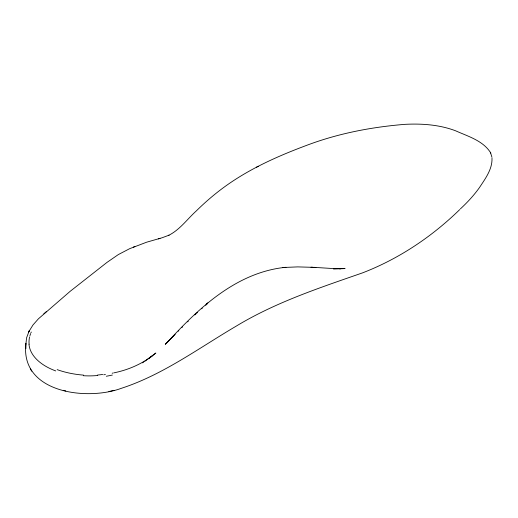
<?xml version="1.0" encoding="UTF-8"?>
<svg xmlns="http://www.w3.org/2000/svg" width="518" height="518" viewBox="0 0 518 518"><rect width="100%" height="100%" fill="white"/><g stroke="black" fill="none" stroke-linecap="round" stroke-linejoin="round"><path stroke-width="0.78" d="M25.9 348.608L25.9 343.499C20.124 393.045 87.121 400.99 121.322 388.325C163.073 374.747 198.776 348.102 236.286 326.094C275.641 302.259 319.451 287.872 362.632 272.837C399.009 258.773 431.882 236.752 459.757 209.57M29.824 336.104L29.992 335.515M30.174 334.932L30.646 333.573M30.95 332.809L31.281 332.044M491.97 157.336L490.404 152.26L490.779 153.037C483.307 140.695 468.045 136.383 455.575 130.789C439.484 124.696 422.015 123.472 404.966 124.346C371.335 127.052 337.82 133.508 306.216 145.519C278.483 155.873 251.12 168.033 226.858 185.191C215.974 192.884 205.808 201.56 196.316 210.91C187.179 219.192 179.759 229.895 168.473 235.444L169.03 235.191L162.05 237.775L146.626 242.204L129.617 248.698L118.298 254.597L106.948 262.432L70.176 291.31L38.455 318.784L33.016 324.928L28.989 331.41L26.58 337.872L25.9 344.101M28.658 332.083L28.989 331.41M168.577 340.961L166.116 343.486M169.049 340.488L169.645 339.873L166.731 342.845L169.049 340.488L167.936 341.634M172.235 337.244L173.873 335.567L168.538 341.025C199.65 307.122 236.758 272.785 284.518 267.417L282.737 267.599L283.061 267.566M166.647 342.948L165.287 344.328L168.454 341.103M172.688 336.784L171.044 338.448L175.214 334.233M178.224 331.196L178.827 330.588M181.902 327.512L182.517 326.897M187.587 321.879L188.235 321.244M460.379 208.903C467.378 202.409 473.905 195.37 479.448 187.587C485.243 178.742 492.424 169.302 491.996 158.23M194.807 314.944L196.147 313.694M196.814 313.079L197.494 312.458M43.81 313.83L46.342 311.622M201.567 308.793L202.247 308.197M206.261 304.17L207.88 302.823M205.685 305.257L207.064 304.111M144.775 361.311L155.847 353.03C143.849 363.17 129.189 369.768 113.837 372.869M148.944 358.391L150.602 357.135M150.44 357.265L152.111 356.008M142.379 362.859L143.615 362.063M258.307 166.272L256.475 167.223M134.861 246.542L133.327 247.157M160.01 238.384L158.476 238.817L158.981 238.675M114.083 390.313L108.864 391.543M112.179 373.232L113.008 373.051M105.445 374.501L103.736 374.767M285.968 267.294L284.188 267.45L297.733 266.893L314.394 267.372M333.527 269.023L345.072 268.583L333.968 268.609L314.044 267.353L315.928 267.456M340.073 268.797L340.423 268.784L339.491 268.81M310.988 267.21L312.859 267.294M65.78 390.973L63.235 390.319M30.309 368.933L31.76 371.166M83.547 375.123A65.656 37.898 0.7 0 1 57.135 369.632M97.656 375.498A51.133 28.237 1 0 1 83.424 375.718M55.756 370.933A56.112 32.861 0.7 0 1 28.995 344.211M112.354 375.051A97.131 61.707 3.4 0 1 106.307 376.23M102.668 374.462A63.921 35.871 1.1 0 1 97.513 375.051M29.125 344.205A67.567 38.047 4 0 1 29.552 337.153M29.125 331.138L28.891 331.611L29.552 330.303L29.125 331.138"/></g></svg>
